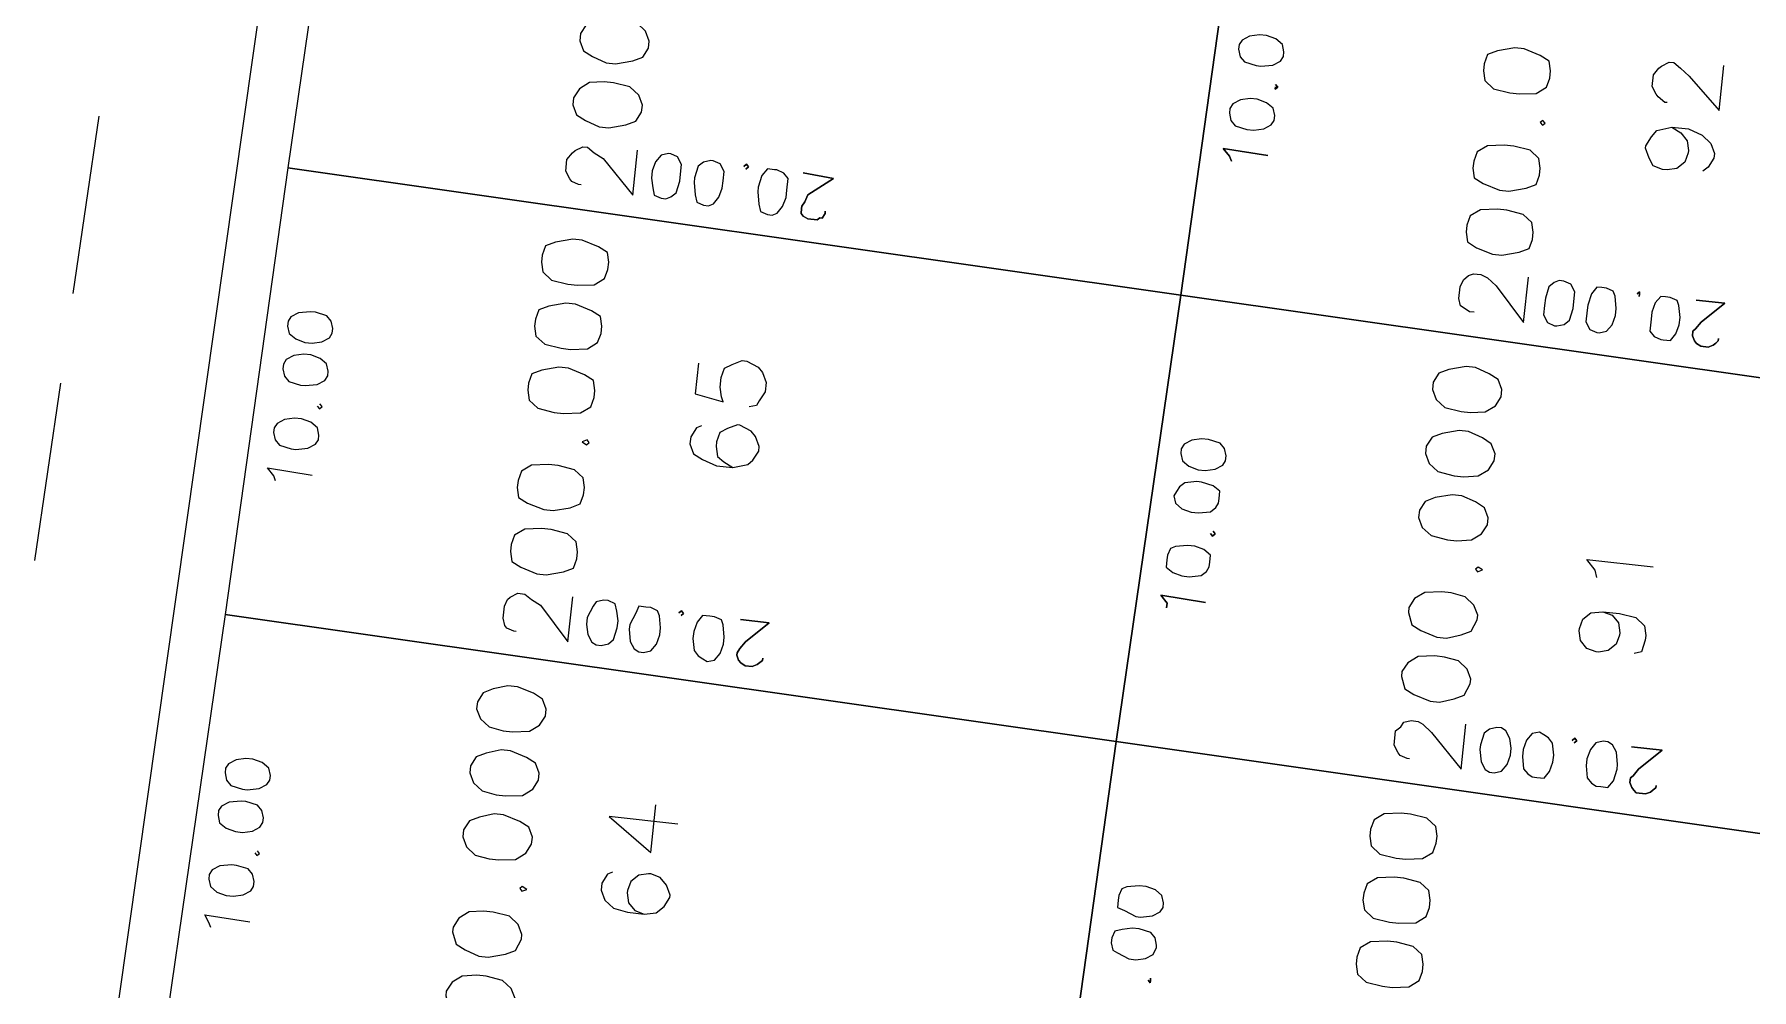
# Model space of a CAD drawing. Header units: metres. Extents: x -977055 to 805873, y -1033982 to 242021.
# Drawn here: x 2403.3 to 2441.58, y 694.15 to 715.44 of the extents above; entities that cross this region are included whole.
import ezdxf

# ---------------------------------------------------------------- set-up
doc = ezdxf.new("R2010")
doc.units = ezdxf.units.M
for name, color, linetype in [('PDF_acera', 7, 'Continuous'), ('PDF_areas por lote', 7, 'Continuous'), ('PDF_COTAS', 7, 'Continuous'), ('PDF_linea de centro', 7, 'Continuous'), ('PDF_LOTES', 7, 'Continuous'), ('PDF_No. lotes', 7, 'Continuous')]:
    doc.layers.add(name, color=color, linetype=linetype)

# ---------------------------------------------------------------- blocks, each defined once
blk = doc.blocks.new('CALLE')
at = {"layer": 'PDF_acera', "lineweight": 9}
blk.add_lwpolyline([(-202.620096, -50.252832), (-201.265344, -48.982752), (-200.206944, -17.865792), (-201.477024, -16.468704), (-297.368064, -13.208832), (-298.722816, -14.478912), (-299.781216, -45.595872), (-298.511136, -46.950624)], close=True, dxfattribs=at)
at = {"layer": 'PDF_areas por lote', "lineweight": 9}
for points in [[(-288.138816, -19.26288), (-288.350496, -19.347552), (-288.435168, -19.516896), (-288.51984, -19.770912), (-288.51984, -19.940256), (-288.435168, -20.236608), (-288.350496, -20.405952), (-288.138816, -20.490624), (-288.054144, -20.490624), (-287.8848, -20.405952), (-287.757792, -20.236608), (-287.715456, -19.940256), (-287.715456, -19.770912), (-287.757792, -19.516896), (-287.8848, -19.347552), (-288.054144, -19.26288)], [(-286.995744, -19.26288), (-287.207424, -19.347552), (-287.292096, -19.516896), (-287.376768, -19.770912), (-287.376768, -19.940256), (-287.292096, -20.236608), (-287.207424, -20.405952), (-286.995744, -20.490624), (-286.911072, -20.490624), (-286.741728, -20.405952), (-286.61472, -20.236608), (-286.572384, -19.940256), (-286.572384, -19.770912), (-286.61472, -19.516896), (-286.741728, -19.347552), (-286.911072, -19.26288)], [(-285.302304, -19.26288), (-285.471648, -19.347552), (-285.598656, -19.516896), (-285.640992, -19.770912), (-285.640992, -19.940256), (-285.598656, -20.236608), (-285.471648, -20.405952), (-285.302304, -20.490624), (-285.175296, -20.490624), (-285.005952, -20.405952), (-284.92128, -20.236608), (-284.836608, -19.940256), (-284.836608, -19.770912), (-284.92128, -19.516896), (-285.005952, -19.347552), (-285.175296, -19.26288)], [(-284.159232, -19.26288), (-284.328576, -19.347552), (-284.455584, -19.516896), (-284.49792, -19.770912), (-284.49792, -19.940256), (-284.455584, -20.236608), (-284.328576, -20.405952), (-284.159232, -20.490624), (-284.032224, -20.490624), (-283.86288, -20.405952), (-283.778208, -20.236608), (-283.693536, -19.940256), (-283.693536, -19.770912), (-283.778208, -19.516896), (-283.86288, -19.347552), (-284.032224, -19.26288)], [(-283.01616, -19.26288), (-283.185504, -19.347552), (-283.312512, -19.516896), (-283.354848, -19.770912), (-283.354848, -19.940256), (-283.312512, -20.236608), (-283.185504, -20.405952), (-283.01616, -20.490624), (-282.889152, -20.490624), (-282.719808, -20.405952), (-282.635136, -20.236608), (-282.550464, -19.940256), (-282.550464, -19.770912), (-282.635136, -19.516896), (-282.719808, -19.347552), (-282.889152, -19.26288)], [(-280.179648, -19.559232), (-280.348992, -19.601568), (-280.433664, -19.770912), (-280.518336, -20.067264), (-280.518336, -20.236608), (-280.433664, -20.53296), (-280.348992, -20.702304), (-280.179648, -20.74464), (-280.05264, -20.74464), (-279.883296, -20.702304), (-279.756288, -20.53296), (-279.713952, -20.236608), (-279.713952, -20.067264), (-279.756288, -19.770912), (-279.883296, -19.601568), (-280.05264, -19.559232)], [(-279.036576, -19.559232), (-279.20592, -19.601568), (-279.290592, -19.770912), (-279.375264, -20.067264), (-279.375264, -20.236608), (-279.290592, -20.53296), (-279.20592, -20.702304), (-279.036576, -20.74464), (-278.909568, -20.74464), (-278.740224, -20.702304), (-278.613216, -20.53296), (-278.57088, -20.236608), (-278.57088, -20.067264), (-278.613216, -19.770912), (-278.740224, -19.601568), (-278.909568, -19.559232)], [(-277.3008, -19.559232), (-277.470144, -19.601568), (-277.597152, -19.770912), (-277.639488, -20.067264), (-277.639488, -20.236608), (-277.597152, -20.53296), (-277.470144, -20.702304), (-277.3008, -20.74464), (-277.173792, -20.74464), (-277.004448, -20.702304), (-276.919776, -20.53296), (-276.835104, -20.236608), (-276.835104, -20.067264), (-276.919776, -19.770912), (-277.004448, -19.601568), (-277.173792, -19.559232)], [(-276.157728, -19.559232), (-276.327072, -19.601568), (-276.45408, -19.770912), (-276.496416, -20.067264), (-276.496416, -20.236608), (-276.45408, -20.53296), (-276.327072, -20.702304), (-276.157728, -20.74464), (-276.03072, -20.74464), (-275.861376, -20.702304), (-275.776704, -20.53296), (-275.692032, -20.236608), (-275.692032, -20.067264), (-275.776704, -19.770912), (-275.861376, -19.601568), (-276.03072, -19.559232)], [(-275.014656, -19.559232), (-275.184, -19.601568), (-275.311008, -19.770912), (-275.353344, -20.067264), (-275.353344, -20.236608), (-275.311008, -20.53296), (-275.184, -20.702304), (-275.014656, -20.74464), (-274.887648, -20.74464), (-274.718304, -20.702304), (-274.633632, -20.53296), (-274.54896, -20.236608), (-274.54896, -20.067264), (-274.633632, -19.770912), (-274.718304, -19.601568), (-274.887648, -19.559232)], [(-272.178144, -19.813248), (-272.347488, -19.89792), (-272.43216, -20.067264), (-272.516832, -20.32128), (-272.516832, -20.490624), (-272.43216, -20.786976), (-272.347488, -20.95632), (-272.178144, -21.040992), (-272.051136, -21.040992), (-271.881792, -20.95632), (-271.754784, -20.786976), (-271.712448, -20.490624), (-271.712448, -20.32128), (-271.754784, -20.067264), (-271.881792, -19.89792), (-272.051136, -19.813248)], [(-271.035072, -19.813248), (-271.204416, -19.89792), (-271.289088, -20.067264), (-271.37376, -20.32128), (-271.37376, -20.490624), (-271.289088, -20.786976), (-271.204416, -20.95632), (-271.035072, -21.040992), (-270.908064, -21.040992), (-270.73872, -20.95632), (-270.611712, -20.786976), (-270.569376, -20.490624), (-270.569376, -20.32128), (-270.611712, -20.067264), (-270.73872, -19.89792), (-270.908064, -19.813248)], [(-286.106688, -20.363616), (-286.149024, -20.405952), (-286.106688, -20.490624), (-286.064352, -20.405952)], [(-278.105184, -20.617632), (-278.14752, -20.702304), (-278.105184, -20.74464), (-278.062848, -20.702304)], [(-285.852672, -35.265888), (-286.022016, -35.308224), (-286.149024, -35.477568), (-286.19136, -35.77392), (-286.19136, -35.943264), (-286.149024, -36.239616), (-286.022016, -36.40896), (-285.852672, -36.451296), (-285.725664, -36.451296), (-285.55632, -36.40896), (-285.429312, -36.239616), (-285.386976, -35.943264), (-285.386976, -35.77392), (-285.429312, -35.477568), (-285.55632, -35.308224), (-285.725664, -35.265888)], [(-284.7096, -35.265888), (-284.878944, -35.308224), (-285.005952, -35.477568), (-285.048288, -35.77392), (-285.048288, -35.943264), (-285.005952, -36.239616), (-284.878944, -36.40896), (-284.7096, -36.451296), (-284.582592, -36.451296), (-284.413248, -36.40896), (-284.28624, -36.239616), (-284.243904, -35.943264), (-284.243904, -35.77392), (-284.28624, -35.477568), (-284.413248, -35.308224), (-284.582592, -35.265888)], [(-283.566528, -35.265888), (-283.735872, -35.308224), (-283.86288, -35.477568), (-283.905216, -35.77392), (-283.905216, -35.943264), (-283.86288, -36.239616), (-283.735872, -36.40896), (-283.566528, -36.451296), (-283.43952, -36.451296), (-283.270176, -36.40896), (-283.143168, -36.239616), (-283.100832, -35.943264), (-283.100832, -35.77392), (-283.143168, -35.477568), (-283.270176, -35.308224), (-283.43952, -35.265888)], [(-280.68768, -35.519904), (-280.89936, -35.604576), (-280.984032, -35.77392), (-281.068704, -36.070272), (-281.068704, -36.239616), (-280.984032, -36.493632), (-280.89936, -36.662976), (-280.68768, -36.747648), (-280.603008, -36.747648), (-280.433664, -36.662976), (-280.306656, -36.493632), (-280.26432, -36.239616), (-280.26432, -36.070272), (-280.306656, -35.77392), (-280.433664, -35.604576), (-280.603008, -35.519904)], [(-279.544608, -35.519904), (-279.756288, -35.604576), (-279.84096, -35.77392), (-279.925632, -36.070272), (-279.925632, -36.239616), (-279.84096, -36.493632), (-279.756288, -36.662976), (-279.544608, -36.747648), (-279.459936, -36.747648), (-279.290592, -36.662976), (-279.163584, -36.493632), (-279.121248, -36.239616), (-279.121248, -36.070272), (-279.163584, -35.77392), (-279.290592, -35.604576), (-279.459936, -35.519904)], [(-277.851168, -35.519904), (-278.020512, -35.604576), (-278.14752, -35.77392), (-278.189856, -36.070272), (-278.189856, -36.239616), (-278.14752, -36.493632), (-278.020512, -36.662976), (-277.851168, -36.747648), (-277.72416, -36.747648), (-277.554816, -36.662976), (-277.470144, -36.493632), (-277.385472, -36.239616), (-277.385472, -36.070272), (-277.470144, -35.77392), (-277.554816, -35.604576), (-277.72416, -35.519904)], [(-276.708096, -35.519904), (-276.87744, -35.604576), (-277.004448, -35.77392), (-277.046784, -36.070272), (-277.046784, -36.239616), (-277.004448, -36.493632), (-276.87744, -36.662976), (-276.708096, -36.747648), (-276.581088, -36.747648), (-276.411744, -36.662976), (-276.327072, -36.493632), (-276.2424, -36.239616), (-276.2424, -36.070272), (-276.327072, -35.77392), (-276.411744, -35.604576), (-276.581088, -35.519904)], [(-275.565024, -35.519904), (-275.734368, -35.604576), (-275.861376, -35.77392), (-275.903712, -36.070272), (-275.903712, -36.239616), (-275.861376, -36.493632), (-275.734368, -36.662976), (-275.565024, -36.747648), (-275.438016, -36.747648), (-275.268672, -36.662976), (-275.184, -36.493632), (-275.099328, -36.239616), (-275.099328, -36.070272), (-275.184, -35.77392), (-275.268672, -35.604576), (-275.438016, -35.519904)], [(-272.728512, -35.816256), (-272.897856, -35.858592), (-272.982528, -36.027936), (-273.0672, -36.324288), (-273.0672, -36.493632), (-272.982528, -36.789984), (-272.897856, -36.959328), (-272.728512, -37.001664), (-272.601504, -37.001664), (-272.43216, -36.959328), (-272.305152, -36.789984), (-272.262816, -36.493632), (-272.262816, -36.324288), (-272.305152, -36.027936), (-272.43216, -35.858592), (-272.601504, -35.816256)], [(-271.58544, -35.816256), (-271.754784, -35.858592), (-271.839456, -36.027936), (-271.924128, -36.324288), (-271.924128, -36.493632), (-271.839456, -36.789984), (-271.754784, -36.959328), (-271.58544, -37.001664), (-271.458432, -37.001664), (-271.289088, -36.959328), (-271.16208, -36.789984), (-271.119744, -36.493632), (-271.119744, -36.324288), (-271.16208, -36.027936), (-271.289088, -35.858592), (-271.458432, -35.816256)], [(-269.849664, -35.816256), (-270.019008, -35.858592), (-270.146016, -36.027936), (-270.188352, -36.324288), (-270.188352, -36.493632), (-270.146016, -36.789984), (-270.019008, -36.959328), (-269.849664, -37.001664), (-269.722656, -37.001664), (-269.553312, -36.959328), (-269.46864, -36.789984), (-269.383968, -36.493632), (-269.383968, -36.324288), (-269.46864, -36.027936), (-269.553312, -35.858592), (-269.722656, -35.816256)], [(-278.655552, -36.62064), (-278.697888, -36.662976), (-278.655552, -36.747648), (-278.613216, -36.662976)], [(-270.654048, -36.916992), (-270.696384, -36.959328), (-270.654048, -37.001664), (-270.611712, -36.959328)]]:
    blk.add_lwpolyline(points, close=True, dxfattribs=at)
for points in [[(-281.576736, -19.813248), (-281.576736, -19.770912), (-281.5344, -19.643904), (-281.492064, -19.601568), (-281.365056, -19.559232), (-281.153376, -19.559232), (-281.026368, -19.601568), (-280.984032, -19.643904), (-280.89936, -19.770912), (-280.89936, -19.89792), (-280.984032, -20.024928), (-281.068704, -20.194272), (-281.661408, -20.74464), (-280.857024, -20.74464)], [(-273.575232, -20.1096), (-273.575232, -20.067264), (-273.532896, -19.940256), (-273.49056, -19.89792), (-273.363552, -19.813248), (-273.151872, -19.813248), (-273.024864, -19.89792), (-272.982528, -19.940256), (-272.897856, -20.067264), (-272.897856, -20.151936), (-272.982528, -20.278944), (-273.0672, -20.448288), (-273.659904, -21.040992), (-272.85552, -21.040992)], [(-282.127104, -35.816256), (-282.127104, -35.77392), (-282.084768, -35.646912), (-282.042432, -35.604576), (-281.915424, -35.519904), (-281.661408, -35.519904), (-281.576736, -35.604576), (-281.492064, -35.646912), (-281.449728, -35.77392), (-281.449728, -35.900928), (-281.492064, -35.9856), (-281.619072, -36.154944), (-282.211776, -36.747648), (-281.407392, -36.747648)], [(-274.1256, -36.112608), (-274.1256, -36.027936), (-274.083264, -35.943264), (-274.040928, -35.858592), (-273.91392, -35.816256), (-273.70224, -35.816256), (-273.575232, -35.858592), (-273.49056, -35.943264), (-273.448224, -36.027936), (-273.448224, -36.154944), (-273.49056, -36.281952), (-273.617568, -36.451296), (-274.210272, -37.001664), (-273.405888, -37.001664)]]:
    blk.add_lwpolyline(points, dxfattribs=at)
at = {"layer": 'PDF_COTAS', "lineweight": 9}
for points in [[(-287.376768, -14.986944), (-287.292096, -14.944608), (-287.165088, -14.859936), (-287.207424, -15.66432)], [(-279.375264, -15.283296), (-279.290592, -15.24096), (-279.163584, -15.113952), (-279.20592, -15.918336)], [(-285.97968, -15.621984), (-286.022016, -15.66432), (-285.97968, -15.706656), (-285.937344, -15.66432)], [(-277.978176, -15.876), (-278.020512, -15.918336), (-277.978176, -15.960672), (-277.93584, -15.918336)]]:
    blk.add_lwpolyline(points, dxfattribs=at)
for points in [[(-286.530048, -14.859936), (-286.657056, -14.902272), (-286.741728, -15.02928), (-286.784064, -15.198624), (-286.784064, -15.325632), (-286.741728, -15.494976), (-286.657056, -15.621984), (-286.572384, -15.66432), (-286.487712, -15.66432), (-286.360704, -15.621984), (-286.276032, -15.537312), (-286.233696, -15.325632), (-286.233696, -15.24096), (-286.276032, -15.02928), (-286.360704, -14.902272), (-286.445376, -14.859936)], [(-285.386976, -14.902272), (-285.513984, -14.944608), (-285.598656, -15.071616), (-285.640992, -15.24096), (-285.640992, -15.367968), (-285.598656, -15.537312), (-285.513984, -15.66432), (-285.429312, -15.706656), (-285.34464, -15.706656), (-285.217632, -15.66432), (-285.13296, -15.579648), (-285.090624, -15.367968), (-285.090624, -15.283296), (-285.13296, -15.071616), (-285.217632, -14.944608), (-285.302304, -14.902272)], [(-284.624928, -14.944608), (-284.751936, -14.986944), (-284.836608, -15.071616), (-284.878944, -15.283296), (-284.878944, -15.367968), (-284.836608, -15.579648), (-284.751936, -15.706656), (-284.667264, -15.748992), (-284.582592, -15.748992), (-284.455584, -15.706656), (-284.370912, -15.579648), (-284.328576, -15.410304), (-284.328576, -15.283296), (-284.370912, -15.113952), (-284.455584, -14.986944), (-284.540256, -14.944608)], [(-278.528544, -15.156288), (-278.655552, -15.198624), (-278.740224, -15.283296), (-278.78256, -15.494976), (-278.78256, -15.579648), (-278.740224, -15.791328), (-278.655552, -15.918336), (-278.57088, -15.960672), (-278.486208, -15.960672), (-278.3592, -15.918336), (-278.274528, -15.791328), (-278.232192, -15.621984), (-278.232192, -15.494976), (-278.274528, -15.325632), (-278.3592, -15.198624), (-278.443872, -15.156288)], [(-277.385472, -15.198624), (-277.51248, -15.24096), (-277.597152, -15.325632), (-277.639488, -15.537312), (-277.639488, -15.621984), (-277.597152, -15.833664), (-277.51248, -15.960672), (-277.427808, -16.003008), (-277.343136, -16.003008), (-277.216128, -15.960672), (-277.131456, -15.833664), (-277.08912, -15.66432), (-277.08912, -15.537312), (-277.131456, -15.367968), (-277.216128, -15.24096), (-277.3008, -15.198624)], [(-276.623424, -15.198624), (-276.750432, -15.24096), (-276.835104, -15.367968), (-276.87744, -15.537312), (-276.87744, -15.66432), (-276.835104, -15.833664), (-276.750432, -15.960672), (-276.66576, -16.003008), (-276.581088, -16.003008), (-276.45408, -15.960672), (-276.369408, -15.876), (-276.327072, -15.66432), (-276.327072, -15.579648), (-276.369408, -15.367968), (-276.45408, -15.24096), (-276.538752, -15.198624)], [(-281.661408, -21.337344), (-281.619072, -21.464352), (-281.5344, -21.549024), (-281.32272, -21.59136), (-281.195712, -21.59136), (-281.026368, -21.549024), (-280.89936, -21.506688), (-280.857024, -21.37968), (-280.857024, -21.295008), (-280.89936, -21.168), (-280.984032, -21.125664), (-281.195712, -21.040992), (-281.32272, -21.040992), (-281.492064, -21.083328), (-281.619072, -21.168), (-281.661408, -21.252672)], [(-281.661408, -21.337344), (-281.619072, -21.464352), (-281.5344, -21.549024), (-281.32272, -21.59136), (-281.195712, -21.59136), (-281.026368, -21.549024), (-280.89936, -21.506688), (-280.857024, -21.37968), (-280.857024, -21.295008), (-280.89936, -21.168), (-280.984032, -21.125664), (-281.195712, -21.040992), (-281.32272, -21.040992), (-281.492064, -21.083328), (-281.619072, -21.168), (-281.661408, -21.252672)], [(-273.659904, -21.633696), (-273.617568, -21.718368), (-273.532896, -21.80304), (-273.321216, -21.845376), (-273.194208, -21.845376), (-273.024864, -21.845376), (-272.897856, -21.760704), (-272.85552, -21.633696), (-272.85552, -21.59136), (-272.897856, -21.464352), (-273.024864, -21.37968), (-273.194208, -21.337344), (-273.321216, -21.337344), (-273.49056, -21.37968), (-273.617568, -21.422016), (-273.659904, -21.549024)], [(-273.659904, -21.633696), (-273.617568, -21.718368), (-273.532896, -21.80304), (-273.321216, -21.845376), (-273.194208, -21.845376), (-273.024864, -21.845376), (-272.897856, -21.760704), (-272.85552, -21.633696), (-272.85552, -21.59136), (-272.897856, -21.464352), (-273.024864, -21.37968), (-273.194208, -21.337344), (-273.321216, -21.337344), (-273.49056, -21.37968), (-273.617568, -21.422016), (-273.659904, -21.549024)], [(-281.703744, -22.099392), (-281.661408, -22.2264), (-281.5344, -22.311072), (-281.365056, -22.353408), (-281.238048, -22.353408), (-281.026368, -22.311072), (-280.941696, -22.268736), (-280.89936, -22.141728), (-280.89936, -22.057056), (-280.89936, -21.930048), (-281.026368, -21.887712), (-281.238048, -21.80304), (-281.32272, -21.80304), (-281.5344, -21.845376), (-281.661408, -21.930048), (-281.703744, -22.01472)], [(-281.703744, -22.099392), (-281.661408, -22.2264), (-281.5344, -22.311072), (-281.365056, -22.353408), (-281.238048, -22.353408), (-281.026368, -22.311072), (-280.941696, -22.268736), (-280.89936, -22.141728), (-280.89936, -22.057056), (-280.89936, -21.930048), (-281.026368, -21.887712), (-281.238048, -21.80304), (-281.32272, -21.80304), (-281.5344, -21.845376), (-281.661408, -21.930048), (-281.703744, -22.01472)], [(-273.70224, -22.395744), (-273.659904, -22.480416), (-273.532896, -22.565088), (-273.363552, -22.607424), (-273.236544, -22.607424), (-273.0672, -22.607424), (-272.940192, -22.522752), (-272.897856, -22.395744), (-272.897856, -22.353408), (-272.940192, -22.2264), (-273.024864, -22.141728), (-273.236544, -22.099392), (-273.321216, -22.099392), (-273.532896, -22.141728), (-273.659904, -22.184064), (-273.70224, -22.311072)], [(-273.70224, -22.395744), (-273.659904, -22.480416), (-273.532896, -22.565088), (-273.363552, -22.607424), (-273.236544, -22.607424), (-273.0672, -22.607424), (-272.940192, -22.522752), (-272.897856, -22.395744), (-272.897856, -22.353408), (-272.940192, -22.2264), (-273.024864, -22.141728), (-273.236544, -22.099392), (-273.321216, -22.099392), (-273.532896, -22.141728), (-273.659904, -22.184064), (-273.70224, -22.311072)], [(-280.941696, -22.64976), (-280.89936, -22.692096), (-280.941696, -22.734432), (-280.984032, -22.692096), (-280.941696, -22.734432), (-280.89936, -22.692096)], [(-281.74608, -23.242464), (-281.703744, -23.369472), (-281.576736, -23.454144), (-281.407392, -23.49648), (-281.280384, -23.49648), (-281.068704, -23.454144), (-280.984032, -23.411808), (-280.941696, -23.2848), (-280.941696, -23.200128), (-280.941696, -23.07312), (-281.068704, -22.988448), (-281.238048, -22.946112), (-281.365056, -22.946112), (-281.576736, -22.988448), (-281.661408, -23.07312), (-281.703744, -23.157792)], [(-281.74608, -23.242464), (-281.703744, -23.369472), (-281.576736, -23.454144), (-281.407392, -23.49648), (-281.280384, -23.49648), (-281.068704, -23.454144), (-280.984032, -23.411808), (-280.941696, -23.2848), (-280.941696, -23.200128), (-280.941696, -23.07312), (-281.068704, -22.988448), (-281.238048, -22.946112), (-281.365056, -22.946112), (-281.576736, -22.988448), (-281.661408, -23.07312), (-281.703744, -23.157792)], [(-272.940192, -22.946112), (-272.897856, -22.988448), (-272.940192, -23.030784), (-272.982528, -22.988448), (-272.940192, -23.030784), (-272.897856, -22.988448)], [(-273.744576, -23.538816), (-273.70224, -23.623488), (-273.575232, -23.70816), (-273.405888, -23.750496), (-273.27888, -23.750496), (-273.0672, -23.750496), (-272.982528, -23.665824), (-272.940192, -23.538816), (-272.940192, -23.49648), (-272.940192, -23.369472), (-273.0672, -23.2848), (-273.27888, -23.242464), (-273.363552, -23.242464), (-273.575232, -23.2848), (-273.70224, -23.327136), (-273.744576, -23.454144)], [(-273.744576, -23.538816), (-273.70224, -23.623488), (-273.575232, -23.70816), (-273.405888, -23.750496), (-273.27888, -23.750496), (-273.0672, -23.750496), (-272.982528, -23.665824), (-272.940192, -23.538816), (-272.940192, -23.49648), (-272.940192, -23.369472), (-273.0672, -23.2848), (-273.27888, -23.242464), (-273.363552, -23.242464), (-273.575232, -23.2848), (-273.70224, -23.327136), (-273.744576, -23.454144)], [(-280.941696, -23.750496), (-280.941696, -24.258528), (-281.32272, -23.877504), (-281.449728, -23.792832), (-281.5344, -23.750496), (-281.576736, -23.750496), (-281.661408, -23.792832), (-281.703744, -23.835168), (-281.74608, -23.91984), (-281.74608, -24.046848), (-281.703744, -24.13152), (-281.661408, -24.173856), (-281.619072, -24.216192), (-281.576736, -24.216192), (-281.619072, -24.216192), (-281.661408, -24.173856), (-281.703744, -24.13152), (-281.74608, -24.046848), (-281.74608, -23.91984), (-281.703744, -23.835168), (-281.661408, -23.792832), (-281.576736, -23.750496), (-281.5344, -23.750496), (-281.449728, -23.792832), (-281.32272, -23.877504), (-280.941696, -24.258528)], [(-272.940192, -24.004512), (-272.982528, -24.55488), (-273.321216, -24.13152), (-273.448224, -24.089184), (-273.532896, -24.046848), (-273.575232, -24.046848), (-273.659904, -24.046848), (-273.70224, -24.089184), (-273.744576, -24.173856), (-273.744576, -24.3432), (-273.70224, -24.385536), (-273.70224, -24.427872), (-273.617568, -24.470208), (-273.575232, -24.470208), (-273.617568, -24.470208), (-273.70224, -24.427872), (-273.70224, -24.385536), (-273.744576, -24.3432), (-273.744576, -24.173856), (-273.70224, -24.089184), (-273.659904, -24.046848), (-273.575232, -24.046848), (-273.532896, -24.046848), (-273.448224, -24.089184), (-273.321216, -24.13152), (-272.982528, -24.55488)], [(-285.937344, -30.90528), (-286.064352, -30.947616), (-286.106688, -31.032288), (-286.19136, -31.243968), (-286.19136, -31.370976), (-286.149024, -31.54032), (-286.064352, -31.667328), (-285.937344, -31.709664), (-285.895008, -31.709664), (-285.768, -31.667328), (-285.683328, -31.582656), (-285.640992, -31.370976), (-285.640992, -31.243968), (-285.683328, -31.074624), (-285.725664, -30.947616), (-285.852672, -30.90528)], [(-285.937344, -30.90528), (-286.064352, -30.947616), (-286.106688, -31.032288), (-286.19136, -31.243968), (-286.19136, -31.370976), (-286.149024, -31.54032), (-286.064352, -31.667328), (-285.937344, -31.709664), (-285.895008, -31.709664), (-285.768, -31.667328), (-285.683328, -31.582656), (-285.640992, -31.370976), (-285.640992, -31.243968), (-285.683328, -31.074624), (-285.725664, -30.947616), (-285.852672, -30.90528)], [(-285.175296, -30.947616), (-285.302304, -30.947616), (-285.34464, -31.074624), (-285.429312, -31.286304), (-285.429312, -31.370976), (-285.386976, -31.582656), (-285.302304, -31.709664), (-285.217632, -31.752), (-285.13296, -31.752), (-285.005952, -31.709664), (-284.92128, -31.582656), (-284.878944, -31.413312), (-284.878944, -31.286304), (-284.92128, -31.074624), (-284.963616, -30.989952), (-285.090624, -30.947616)], [(-285.175296, -30.947616), (-285.302304, -30.947616), (-285.34464, -31.074624), (-285.429312, -31.286304), (-285.429312, -31.370976), (-285.386976, -31.582656), (-285.302304, -31.709664), (-285.217632, -31.752), (-285.13296, -31.752), (-285.005952, -31.709664), (-284.92128, -31.582656), (-284.878944, -31.413312), (-284.878944, -31.286304), (-284.92128, -31.074624), (-284.963616, -30.989952), (-285.090624, -30.947616)], [(-279.756288, -31.921344), (-279.713952, -31.11696), (-279.84096, -31.243968), (-279.925632, -31.243968), (-279.84096, -31.243968), (-279.713952, -31.11696)], [(-279.078912, -31.159296), (-279.20592, -31.159296), (-279.290592, -31.286304), (-279.332928, -31.455648), (-279.332928, -31.582656), (-279.290592, -31.794336), (-279.20592, -31.879008), (-279.121248, -31.921344), (-279.036576, -31.921344), (-278.909568, -31.921344), (-278.824896, -31.794336), (-278.78256, -31.624992), (-278.78256, -31.497984), (-278.824896, -31.286304), (-278.867232, -31.201632), (-278.99424, -31.159296)], [(-279.078912, -31.159296), (-279.20592, -31.159296), (-279.290592, -31.286304), (-279.332928, -31.455648), (-279.332928, -31.582656), (-279.290592, -31.794336), (-279.20592, -31.879008), (-279.121248, -31.921344), (-279.036576, -31.921344), (-278.909568, -31.921344), (-278.824896, -31.794336), (-278.78256, -31.624992), (-278.78256, -31.497984), (-278.824896, -31.286304), (-278.867232, -31.201632), (-278.99424, -31.159296)], [(-277.93584, -31.159296), (-278.062848, -31.201632), (-278.14752, -31.32864), (-278.189856, -31.497984), (-278.189856, -31.624992), (-278.14752, -31.836672), (-278.062848, -31.921344), (-277.978176, -31.96368), (-277.893504, -31.96368), (-277.766496, -31.96368), (-277.681824, -31.836672), (-277.639488, -31.624992), (-277.639488, -31.54032), (-277.681824, -31.32864), (-277.766496, -31.243968), (-277.851168, -31.201632)], [(-277.93584, -31.159296), (-278.062848, -31.201632), (-278.14752, -31.32864), (-278.189856, -31.497984), (-278.189856, -31.624992), (-278.14752, -31.836672), (-278.062848, -31.921344), (-277.978176, -31.96368), (-277.893504, -31.96368), (-277.766496, -31.96368), (-277.681824, -31.836672), (-277.639488, -31.624992), (-277.639488, -31.54032), (-277.681824, -31.32864), (-277.766496, -31.243968), (-277.851168, -31.201632)], [(-277.173792, -31.201632), (-277.3008, -31.243968), (-277.385472, -31.370976), (-277.427808, -31.54032), (-277.427808, -31.667328), (-277.385472, -31.836672), (-277.3008, -31.96368), (-277.216128, -32.006016), (-277.131456, -32.006016), (-277.004448, -31.96368), (-276.919776, -31.879008), (-276.87744, -31.667328), (-276.87744, -31.54032), (-276.919776, -31.370976), (-277.004448, -31.243968), (-277.08912, -31.201632)], [(-277.173792, -31.201632), (-277.3008, -31.243968), (-277.385472, -31.370976), (-277.427808, -31.54032), (-277.427808, -31.667328), (-277.385472, -31.836672), (-277.3008, -31.96368), (-277.216128, -32.006016), (-277.131456, -32.006016), (-277.004448, -31.96368), (-276.919776, -31.879008), (-276.87744, -31.667328), (-276.87744, -31.54032), (-276.919776, -31.370976), (-277.004448, -31.243968), (-277.08912, -31.201632)], [(-271.754784, -32.17536), (-271.712448, -31.370976), (-271.839456, -31.497984), (-271.924128, -31.54032), (-271.839456, -31.497984), (-271.712448, -31.370976)], [(-286.487712, -31.667328), (-286.530048, -31.667328), (-286.572384, -31.667328), (-286.530048, -31.624992), (-286.572384, -31.667328), (-286.530048, -31.667328)], [(-271.077408, -31.413312), (-271.204416, -31.455648), (-271.289088, -31.54032), (-271.331424, -31.752), (-271.331424, -31.879008), (-271.289088, -32.048352), (-271.204416, -32.17536), (-271.119744, -32.217696), (-271.035072, -32.217696), (-270.908064, -32.17536), (-270.823392, -32.048352), (-270.781056, -31.879008), (-270.781056, -31.752), (-270.823392, -31.582656), (-270.908064, -31.455648), (-270.992736, -31.413312)], [(-271.077408, -31.413312), (-271.204416, -31.455648), (-271.289088, -31.54032), (-271.331424, -31.752), (-271.331424, -31.879008), (-271.289088, -32.048352), (-271.204416, -32.17536), (-271.119744, -32.217696), (-271.035072, -32.217696), (-270.908064, -32.17536), (-270.823392, -32.048352), (-270.781056, -31.879008), (-270.781056, -31.752), (-270.823392, -31.582656), (-270.908064, -31.455648), (-270.992736, -31.413312)], [(-269.934336, -31.455648), (-270.061344, -31.497984), (-270.146016, -31.582656), (-270.188352, -31.794336), (-270.188352, -31.879008), (-270.146016, -32.090688), (-270.061344, -32.217696), (-269.976672, -32.260032), (-269.892, -32.260032), (-269.764992, -32.217696), (-269.68032, -32.090688), (-269.637984, -31.921344), (-269.637984, -31.794336), (-269.68032, -31.624992), (-269.764992, -31.497984), (-269.849664, -31.455648)], [(-269.934336, -31.455648), (-270.061344, -31.497984), (-270.146016, -31.582656), (-270.188352, -31.794336), (-270.188352, -31.879008), (-270.146016, -32.090688), (-270.061344, -32.217696), (-269.976672, -32.260032), (-269.892, -32.260032), (-269.764992, -32.217696), (-269.68032, -32.090688), (-269.637984, -31.921344), (-269.637984, -31.794336), (-269.68032, -31.624992), (-269.764992, -31.497984), (-269.849664, -31.455648)], [(-278.486208, -31.921344), (-278.528544, -31.96368), (-278.57088, -31.921344), (-278.528544, -31.879008), (-278.57088, -31.921344), (-278.528544, -31.96368)], [(-270.484704, -32.17536), (-270.52704, -32.217696), (-270.569376, -32.17536), (-270.52704, -32.17536), (-270.569376, -32.17536), (-270.52704, -32.217696)], [(-282.211776, -37.340352), (-282.16944, -37.46736), (-282.042432, -37.552032), (-281.873088, -37.594368), (-281.74608, -37.594368), (-281.576736, -37.552032), (-281.449728, -37.46736), (-281.407392, -37.382688), (-281.407392, -37.298016), (-281.449728, -37.171008), (-281.5344, -37.086336), (-281.74608, -37.044), (-281.830752, -37.044), (-282.042432, -37.086336), (-282.16944, -37.171008), (-282.211776, -37.25568)], [(-282.211776, -37.340352), (-282.16944, -37.46736), (-282.042432, -37.552032), (-281.873088, -37.594368), (-281.74608, -37.594368), (-281.576736, -37.552032), (-281.449728, -37.46736), (-281.407392, -37.382688), (-281.407392, -37.298016), (-281.449728, -37.171008), (-281.5344, -37.086336), (-281.74608, -37.044), (-281.830752, -37.044), (-282.042432, -37.086336), (-282.16944, -37.171008), (-282.211776, -37.25568)], [(-274.210272, -37.594368), (-274.167936, -37.721376), (-274.083264, -37.806048), (-273.871584, -37.848384), (-273.744576, -37.848384), (-273.575232, -37.848384), (-273.448224, -37.763712), (-273.405888, -37.636704), (-273.405888, -37.552032), (-273.448224, -37.46736), (-273.532896, -37.382688), (-273.744576, -37.340352), (-273.871584, -37.340352), (-274.040928, -37.340352), (-274.167936, -37.425024), (-274.210272, -37.552032)], [(-274.210272, -37.594368), (-274.167936, -37.721376), (-274.083264, -37.806048), (-273.871584, -37.848384), (-273.744576, -37.848384), (-273.575232, -37.848384), (-273.448224, -37.763712), (-273.405888, -37.636704), (-273.405888, -37.552032), (-273.448224, -37.46736), (-273.532896, -37.382688), (-273.744576, -37.340352), (-273.871584, -37.340352), (-274.040928, -37.340352), (-274.167936, -37.425024), (-274.210272, -37.552032)], [(-282.211776, -38.1024), (-282.211776, -38.229408), (-282.084768, -38.31408), (-281.915424, -38.356416), (-281.788416, -38.356416), (-281.576736, -38.31408), (-281.492064, -38.229408), (-281.449728, -38.144736), (-281.407392, -38.060064), (-281.449728, -37.933056), (-281.576736, -37.848384), (-281.74608, -37.806048), (-281.873088, -37.806048), (-282.084768, -37.848384), (-282.16944, -37.933056), (-282.211776, -38.017728)], [(-282.211776, -38.1024), (-282.211776, -38.229408), (-282.084768, -38.31408), (-281.915424, -38.356416), (-281.788416, -38.356416), (-281.576736, -38.31408), (-281.492064, -38.229408), (-281.449728, -38.144736), (-281.407392, -38.060064), (-281.449728, -37.933056), (-281.576736, -37.848384), (-281.74608, -37.806048), (-281.873088, -37.806048), (-282.084768, -37.848384), (-282.16944, -37.933056), (-282.211776, -38.017728)], [(-274.252608, -38.356416), (-274.210272, -38.483424), (-274.083264, -38.568096), (-273.91392, -38.610432), (-273.786912, -38.610432), (-273.575232, -38.568096), (-273.49056, -38.52576), (-273.448224, -38.398752), (-273.448224, -38.31408), (-273.448224, -38.229408), (-273.575232, -38.144736), (-273.786912, -38.1024), (-273.871584, -38.1024), (-274.083264, -38.1024), (-274.210272, -38.187072), (-274.252608, -38.31408)], [(-274.252608, -38.356416), (-274.210272, -38.483424), (-274.083264, -38.568096), (-273.91392, -38.610432), (-273.786912, -38.610432), (-273.575232, -38.568096), (-273.49056, -38.52576), (-273.448224, -38.398752), (-273.448224, -38.31408), (-273.448224, -38.229408), (-273.575232, -38.144736), (-273.786912, -38.1024), (-273.871584, -38.1024), (-274.083264, -38.1024), (-274.210272, -38.187072), (-274.252608, -38.31408)], [(-281.492064, -38.652768), (-281.449728, -38.695104), (-281.492064, -38.73744), (-281.5344, -38.695104), (-281.492064, -38.73744), (-281.449728, -38.695104)], [(-282.254112, -39.245472), (-282.254112, -39.37248), (-282.127104, -39.457152), (-281.915424, -39.499488), (-281.830752, -39.499488), (-281.619072, -39.457152), (-281.492064, -39.37248), (-281.449728, -39.287808), (-281.449728, -39.203136), (-281.492064, -39.076128), (-281.619072, -38.991456), (-281.788416, -38.94912), (-281.915424, -38.94912), (-282.127104, -38.991456), (-282.211776, -39.076128), (-282.254112, -39.1608)], [(-282.254112, -39.245472), (-282.254112, -39.37248), (-282.127104, -39.457152), (-281.915424, -39.499488), (-281.830752, -39.499488), (-281.619072, -39.457152), (-281.492064, -39.37248), (-281.449728, -39.287808), (-281.449728, -39.203136), (-281.492064, -39.076128), (-281.619072, -38.991456), (-281.788416, -38.94912), (-281.915424, -38.94912), (-282.127104, -38.991456), (-282.211776, -39.076128), (-282.254112, -39.1608)], [(-273.49056, -38.94912), (-273.448224, -38.991456), (-273.49056, -38.991456), (-273.532896, -38.991456), (-273.49056, -38.991456), (-273.448224, -38.991456)], [(-274.252608, -39.499488), (-274.252608, -39.626496), (-274.1256, -39.711168), (-273.956256, -39.753504), (-273.829248, -39.753504), (-273.617568, -39.711168), (-273.532896, -39.668832), (-273.49056, -39.541824), (-273.49056, -39.457152), (-273.49056, -39.37248), (-273.617568, -39.287808), (-273.786912, -39.245472), (-273.91392, -39.245472), (-274.1256, -39.245472), (-274.210272, -39.330144), (-274.252608, -39.457152)], [(-274.252608, -39.499488), (-274.252608, -39.626496), (-274.1256, -39.711168), (-273.956256, -39.753504), (-273.829248, -39.753504), (-273.617568, -39.711168), (-273.532896, -39.668832), (-273.49056, -39.541824), (-273.49056, -39.457152), (-273.49056, -39.37248), (-273.617568, -39.287808), (-273.786912, -39.245472), (-273.91392, -39.245472), (-274.1256, -39.245472), (-274.210272, -39.330144), (-274.252608, -39.457152)], [(-281.492064, -39.711168), (-281.492064, -40.261536), (-281.873088, -39.880512), (-282.000096, -39.79584), (-282.042432, -39.753504), (-282.127104, -39.753504), (-282.211776, -39.79584), (-282.254112, -39.838176), (-282.296448, -39.880512), (-282.296448, -40.049856), (-282.254112, -40.134528), (-282.211776, -40.176864), (-282.16944, -40.2192), (-282.127104, -40.2192), (-282.16944, -40.2192), (-282.211776, -40.176864), (-282.254112, -40.134528), (-282.296448, -40.049856), (-282.296448, -39.880512), (-282.254112, -39.838176), (-282.211776, -39.79584), (-282.127104, -39.753504), (-282.042432, -39.753504), (-282.000096, -39.79584), (-281.873088, -39.880512), (-281.492064, -40.261536)], [(-273.49056, -40.00752), (-273.49056, -40.515552), (-273.871584, -40.134528), (-273.998592, -40.049856), (-274.040928, -40.00752), (-274.1256, -40.00752), (-274.210272, -40.049856), (-274.252608, -40.092192), (-274.294944, -40.176864), (-274.294944, -40.303872), (-274.252608, -40.388544), (-274.210272, -40.43088), (-274.167936, -40.473216), (-274.1256, -40.473216), (-274.167936, -40.473216), (-274.210272, -40.43088), (-274.252608, -40.388544), (-274.294944, -40.303872), (-274.294944, -40.176864), (-274.252608, -40.092192), (-274.210272, -40.049856), (-274.1256, -40.00752), (-274.040928, -40.00752), (-273.998592, -40.049856), (-273.871584, -40.134528), (-273.49056, -40.515552)]]:
    blk.add_lwpolyline(points, close=True, dxfattribs=at)
at = {"layer": 'PDF_linea de centro', "lineweight": 9}
for points in [[(-278.062848, -11.303712), (-281.238048, -11.176704)], [(-273.27888, -11.473056), (-276.45408, -11.346048)]]:
    blk.add_lwpolyline(points, dxfattribs=at)
at = {"layer": 'PDF_LOTES', "lineweight": 20}
for points in [[(-290.382624, -30.354912), (-282.38112, -30.608928), (-281.830752, -14.648256), (-289.832256, -14.351904)], [(-282.38112, -30.608928), (-274.379616, -30.90528), (-273.829248, -14.902272), (-281.830752, -14.648256)], [(-274.379616, -30.90528), (-266.378112, -31.159296), (-265.827744, -15.198624), (-273.829248, -14.902272)], [(-290.932992, -46.35792), (-282.931488, -46.611936), (-282.38112, -30.608928), (-290.382624, -30.354912)], [(-282.931488, -46.611936), (-274.929984, -46.908288), (-274.379616, -30.90528), (-282.38112, -30.608928)], [(-274.929984, -46.908288), (-266.92848, -47.162304), (-266.378112, -31.159296), (-274.379616, -30.90528)]]:
    blk.add_lwpolyline(points, close=True, dxfattribs=at)
at = {"layer": 'PDF_No. lotes', "lineweight": 20}
for points in [[(-285.640992, -21.972384), (-285.683328, -21.887712), (-285.852672, -21.80304), (-285.97968, -21.80304), (-286.149024, -21.887712), (-286.276032, -22.057056), (-286.318368, -22.311072), (-286.318368, -22.607424), (-286.276032, -22.819104), (-286.149024, -22.946112), (-285.97968, -23.030784), (-285.937344, -23.030784), (-285.768, -22.946112), (-285.640992, -22.819104), (-285.598656, -22.64976), (-285.598656, -22.607424), (-285.640992, -22.43808), (-285.768, -22.311072), (-285.937344, -22.268736), (-285.97968, -22.268736), (-286.149024, -22.311072), (-286.276032, -22.43808), (-286.318368, -22.607424)], [(-284.667264, -23.030784), (-284.667264, -21.80304), (-285.217632, -22.607424), (-284.370912, -22.607424)], [(-277.597152, -22.692096), (-277.639488, -22.607424), (-277.808832, -22.522752), (-277.93584, -22.522752), (-278.105184, -22.607424), (-278.189856, -22.776768), (-278.274528, -23.030784), (-278.274528, -23.327136), (-278.189856, -23.581152), (-278.105184, -23.665824), (-277.93584, -23.750496), (-277.851168, -23.750496), (-277.681824, -23.665824), (-277.597152, -23.581152), (-277.51248, -23.369472), (-277.51248, -23.327136), (-277.597152, -23.157792), (-277.681824, -23.030784), (-277.851168, -22.988448), (-277.93584, -22.988448), (-278.105184, -23.030784), (-278.189856, -23.157792), (-278.274528, -23.327136)], [(-276.496416, -22.522752), (-277.046784, -22.522752), (-277.131456, -23.030784), (-277.046784, -22.988448), (-276.87744, -22.946112), (-276.708096, -22.946112), (-276.538752, -22.988448), (-276.45408, -23.115456), (-276.369408, -23.2848), (-276.369408, -23.369472), (-276.45408, -23.581152), (-276.538752, -23.665824), (-276.708096, -23.750496), (-276.87744, -23.750496), (-277.046784, -23.665824), (-277.131456, -23.623488), (-277.173792, -23.49648)], [(-279.163584, -38.94912), (-279.20592, -39.118464), (-279.332928, -39.245472), (-279.502272, -39.287808), (-279.544608, -39.287808), (-279.713952, -39.245472), (-279.84096, -39.118464), (-279.883296, -38.94912), (-279.883296, -38.906784), (-279.84096, -38.73744), (-279.713952, -38.610432), (-279.544608, -38.568096), (-279.502272, -38.568096), (-279.332928, -38.610432), (-279.20592, -38.73744), (-279.163584, -38.94912), (-279.163584, -39.245472), (-279.20592, -39.541824), (-279.332928, -39.711168), (-279.502272, -39.753504), (-279.586944, -39.753504), (-279.798624, -39.711168), (-279.84096, -39.58416)], [(-278.57088, -38.779776), (-278.443872, -38.73744), (-278.274528, -38.568096), (-278.274528, -39.753504)], [(-270.484704, -39.245472), (-270.569376, -39.414816), (-270.696384, -39.541824), (-270.865728, -39.58416), (-270.908064, -39.58416), (-271.077408, -39.541824), (-271.204416, -39.414816), (-271.246752, -39.245472), (-271.246752, -39.1608), (-271.204416, -38.991456), (-271.077408, -38.906784), (-270.908064, -38.822112), (-270.865728, -38.822112), (-270.696384, -38.906784), (-270.569376, -38.991456), (-270.484704, -39.245472), (-270.484704, -39.541824), (-270.569376, -39.79584), (-270.696384, -39.965184), (-270.865728, -40.049856), (-270.9504, -40.049856), (-271.119744, -39.965184), (-271.204416, -39.880512)], [(-270.061344, -39.118464), (-270.061344, -39.076128), (-269.976672, -38.94912), (-269.934336, -38.906784), (-269.807328, -38.822112), (-269.595648, -38.822112), (-269.46864, -38.906784), (-269.426304, -38.94912), (-269.341632, -39.076128), (-269.341632, -39.1608), (-269.426304, -39.287808), (-269.553312, -39.457152), (-270.10368, -40.049856), (-269.299296, -40.049856)]]:
    blk.add_lwpolyline(points, dxfattribs=at)

msp = doc.modelspace()

# ---------------------------------------------------------------- block references
at = {"xscale": 1.255773352820658, "yscale": 1.255773352820658, "zscale": 1.255773352820658, "rotation": 83.85573648860341}
msp.add_blockref('CALLE', (2427.15058, 1056.36283, 1015.371), dxfattribs=at)

doc.saveas('drawing.dxf')
